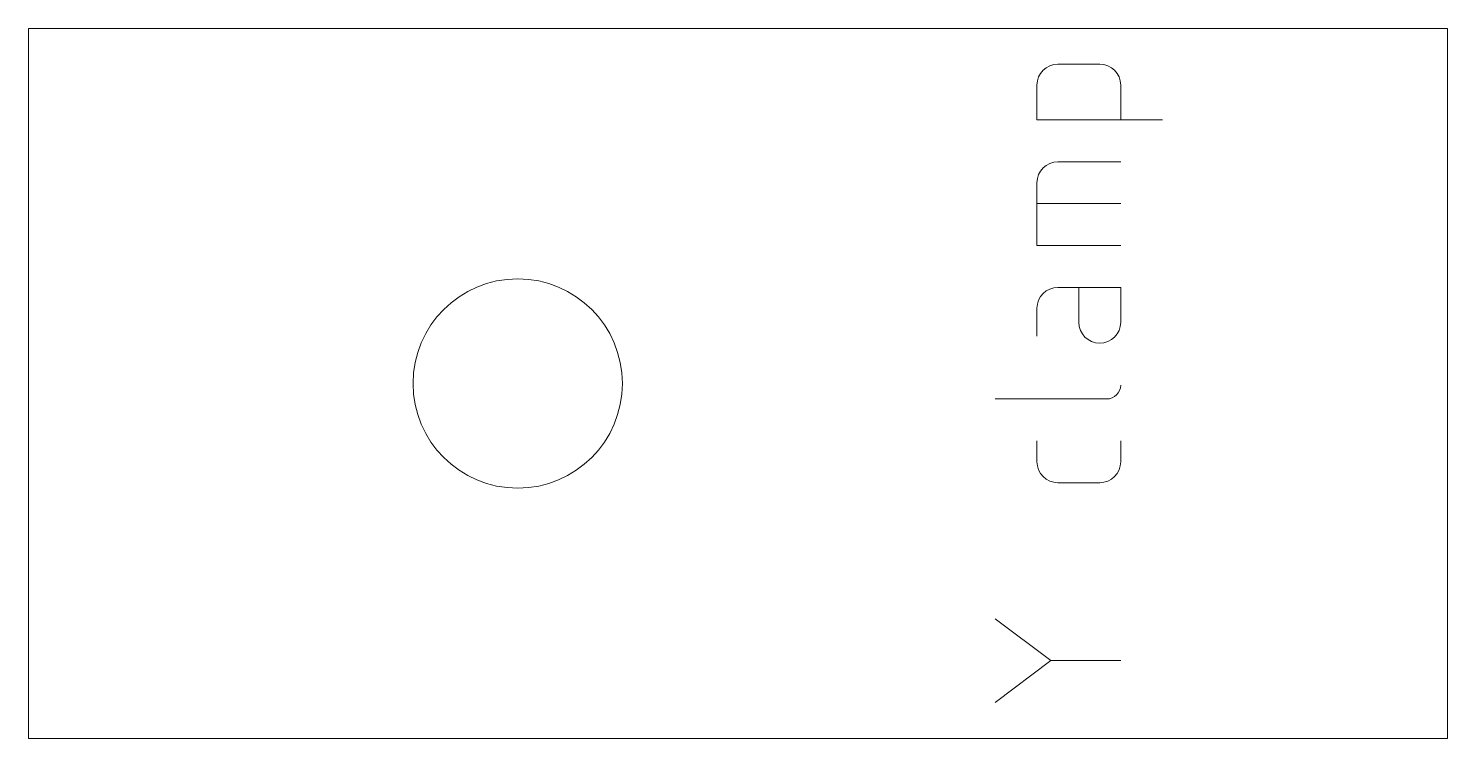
# Model space of a CAD drawing. Header units: millimetres. Extents: x -10.2 to 10.2, y -5.1 to 5.1.
import ezdxf

# ---------------------------------------------------------------- set-up
doc = ezdxf.new("R2010")
doc.units = ezdxf.units.MM
doc.layers.add('inner-clamp', color=7, linetype='CONTINUOUS', lineweight=0, true_color=0x000000)
doc.layers.add('text', color=1, linetype='CONTINUOUS', lineweight=0, true_color=0xff0000)

msp = doc.modelspace()

# ---------------------------------------------------------------- linework, layer by layer
at = {"layer": 'inner-clamp'}
for p, q in [((-10.172, 5.09), (10.172, 5.09)), ((-10.172, -5.09), (-10.172, 5.09)), ((10.172, 5.09), (10.172, -5.09)), ((-10.172, -5.09), (10.172, -5.09))]:
    msp.add_line(p, q, dxfattribs=at)
msp.add_circle((-3.158, 0), 1.5, dxfattribs=at)
at = {"layer": 'text'}
for p, q in [((5.186, 4.578), (4.586, 4.578)), ((4.286, 4.278), (4.286, 3.778)), ((5.486, 3.778), (5.486, 4.278)), ((4.286, 3.778), (6.086, 3.778)), ((4.586, 3.178), (5.486, 3.178)), ((4.286, 1.978), (4.286, 2.878)), ((4.286, 2.578), (5.486, 2.578)), ((5.486, 1.978), (4.286, 1.978)), ((4.586, 1.378), (5.486, 1.378)), ((4.886, 0.878), (4.886, 1.378)), ((5.486, 1.378), (5.486, 0.878)), ((4.286, 0.678), (4.286, 1.078)), ((3.686, -0.222), (5.286, -0.222)), ((4.286, -0.822), (4.286, -1.122)), ((5.486, -1.122), (5.486, -0.822)), ((4.586, -1.422), (5.186, -1.422)), ((4.486, -3.972), (3.686, -3.372)), ((3.686, -4.572), (4.486, -3.972)), ((4.486, -3.972), (5.486, -3.972))]:
    msp.add_line(p, q, dxfattribs=at)
for centre, radius, start, end in [((4.586, 4.278), 0.3, 90, 180), ((5.186, 4.278), 0.3, 360, 90), ((4.586, 2.878), 0.3, 90, 180), ((4.586, 1.078), 0.3, 90, 180), ((5.186, 0.878), 0.3, 180, 360), ((5.286, -0.022), 0.2, 270, 360), ((4.586, -1.122), 0.3, 180, 270), ((5.186, -1.122), 0.3, 270, 360)]:
    msp.add_arc(centre, radius, start, end, dxfattribs=at)

doc.saveas('drawing.dxf')
